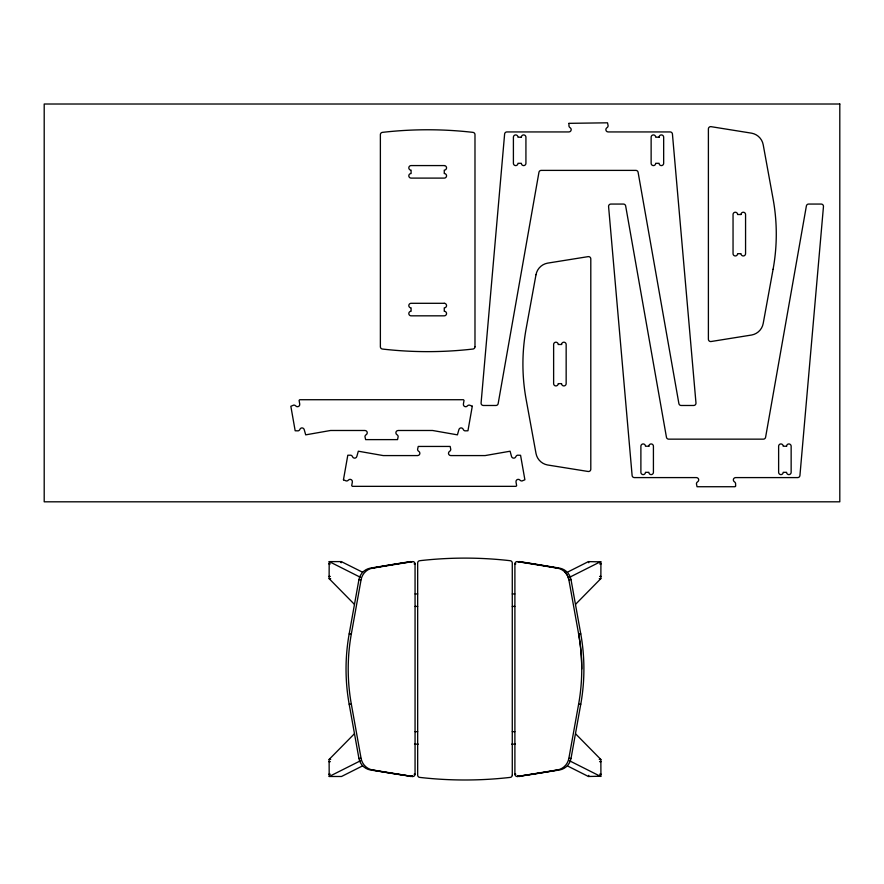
<?xml version="1.0" encoding="UTF-8"?>
<svg xmlns="http://www.w3.org/2000/svg" width="884" height="884" viewBox="0 0 884 884"><rect width="100%" height="100%" fill="white"/><g stroke="black" fill="none" stroke-linecap="round" stroke-linejoin="round"><path stroke-width="1.33" d="M354.252 604.181L329.113 578.644L329.191 561.605M575.694 733.919L600.866 759.5L600.921 776.229L588.424 776.484L567.992 766.196M329.191 776.495L329.113 759.444L354.252 733.919M567.992 571.904L588.424 561.605L600.921 561.859L600.866 578.589L575.694 604.181M588.799 775.345L588.501 776.484M372.396 769.953A791.81 779.787 90 0 0 412.508 776.484L372.396 769.953A14.354 14.133 90 0 1 361.092 758.417L351.346 704.216A195.773 192.789 90 0 1 348.208 669.044A195.773 192.789 -90 0 1 351.346 633.883L361.092 579.672A14.354 14.133 -90 0 1 372.396 568.147L412.508 561.605A2.287 2.254 -90 0 1 415.06 563.87L415.06 774.218A2.287 2.254 -90 0 1 412.508 776.484L370.23 769.953A14.354 14.133 90 0 1 358.926 758.417L349.18 704.216A195.773 192.789 -90 0 1 349.18 633.883L358.926 579.672A14.354 14.133 -90 0 1 370.23 568.147L410.342 561.605A2.287 2.254 -90 0 1 411.524 561.771M557.55 769.953A791.81 779.787 -90 0 1 517.438 776.484L559.716 769.953A14.354 14.133 -90 0 0 571.02 758.417L580.766 704.216A195.773 192.789 -90 0 0 580.766 633.883L571.02 579.672L568.854 579.672A14.354 14.133 90 0 0 557.55 568.147L517.438 561.605A2.287 2.254 -90 0 0 514.897 563.87L514.897 774.218A2.287 2.254 -90 0 0 517.438 776.484L557.55 769.953A14.354 14.133 -90 0 0 568.854 758.417L578.611 704.216A195.773 192.789 -90 0 0 578.611 633.883L568.854 579.672A14.354 14.133 -90 0 0 564.964 572.125M341.401 561.649L362.418 572.136M569.561 577.296L600.7 561.605M360.385 760.804L329.246 776.484L341.522 776.484L362.418 765.964M341.522 561.605L329.246 561.605L360.385 577.296M328.815 563.881L330.351 563.881M414.11 563.87L415.06 563.87M514.897 563.87L515.836 563.87M599.595 563.881L601.131 563.881M328.815 576.434L330.351 576.434M599.595 576.434L601.131 576.434M329.146 578.689L330.682 578.689M599.264 578.689L600.8 578.689M358.926 579.672L361.092 579.672M415.115 593.949L417.679 593.949M512.278 593.949L514.831 593.949M415.115 606.413L417.679 606.413M512.278 606.413L514.831 606.413M349.18 633.883L351.346 633.883M580.766 633.883L578.611 633.883A195.773 192.789 90 0 1 581.738 669.044M349.18 704.216L351.346 704.216M578.611 704.216L580.766 704.216M415.115 731.676L417.679 731.676M512.278 731.676L514.831 731.676M414.519 744.14L418.276 744.14M511.67 744.14L515.427 744.14M358.926 758.417L361.092 758.417M568.854 758.417L571.02 758.417M329.146 759.411L330.682 759.411M599.264 759.411L600.833 759.444M328.815 761.654L330.351 761.654M599.595 761.654L601.131 761.654M328.815 774.218L330.351 774.218M414.11 774.218L415.06 774.218M514.897 774.218L515.836 774.218M599.595 774.218L601.131 774.218M569.561 760.804L600.7 776.484M588.49 561.605L588.799 562.743M519.604 776.484A2.287 2.254 -90 0 1 517.582 775.688M571.02 579.672A14.354 14.133 -90 0 0 559.716 568.147L519.604 561.605A2.287 2.254 -90 0 0 518.433 561.771M517.438 561.605A791.81 779.787 90 0 1 557.55 568.147M412.375 775.688A2.287 2.254 -90 0 1 410.342 776.484M372.396 568.147A791.81 779.787 -90 0 1 412.508 561.605M343.456 479.857L346.197 480.918A2.287 2.287 0 0 0 348.351 480.134A2.287 2.287 0 0 1 352.351 481.99L351.71 485.636L352.362 486.344L515.991 486.344L516.643 485.681L516.002 481.99A2.287 2.287 0 0 1 520.002 480.134A2.287 2.287 0 0 0 522.146 480.918L524.886 479.769L520.566 455.293L517.626 455.205A2.287 2.287 0 0 0 515.869 456.674A2.287 2.287 0 0 1 511.471 456.299L510.101 451.216L485.371 455.536A2.287 2.287 0 0 1 484.973 455.58L450.752 455.58A2.287 2.287 0 0 1 449.613 451.315A2.287 2.287 0 0 0 450.752 449.337L450.166 446.442L418.243 446.442L417.591 449.337A2.287 2.287 0 0 0 418.74 451.315A2.287 2.287 0 0 1 417.591 455.58L383.369 455.58A2.287 2.287 0 0 1 382.971 455.536L358.318 451.205L356.882 456.299A2.287 2.287 0 0 1 352.484 456.674A2.287 2.287 0 0 0 350.727 455.205L347.799 455.227L343.456 479.802M472.288 406.165L469.537 405.148A2.287 2.287 0 0 0 467.393 405.933A2.287 2.287 0 0 1 463.393 404.065L464.034 400.386L463.415 399.723L299.742 399.723L299.09 400.386L299.731 404.065A2.287 2.287 0 0 1 295.731 405.933A2.287 2.287 0 0 0 293.587 405.148L290.847 406.286L295.168 430.773L298.118 430.851A2.287 2.287 0 0 0 299.864 429.381A2.287 2.287 0 0 1 304.262 429.757L305.698 434.851L330.362 430.519A2.287 2.287 0 0 1 330.76 430.486L364.981 430.486A2.287 2.287 0 0 1 366.12 434.751A2.287 2.287 0 0 0 364.981 436.729L365.633 439.624L397.546 439.613L398.143 436.729A2.287 2.287 0 0 0 397.004 434.751A2.287 2.287 0 0 1 398.143 430.486L432.364 430.486A2.287 2.287 0 0 1 432.762 430.519L457.426 434.851L458.862 429.757A2.287 2.287 0 0 1 463.26 429.381A2.287 2.287 0 0 0 465.006 430.851L467.956 430.773L472.277 406.264M568.953 123.395L568.953 125.705A2.287 2.287 0 0 0 570.092 127.683A2.287 2.287 0 0 1 568.953 131.937L506.897 131.937A2.287 2.287 0 0 0 504.62 134.025L481.084 402.993A2.287 2.287 0 0 0 483.36 405.48L495.924 405.48A2.287 2.287 0 0 0 498.167 403.59L538.953 172.281A2.287 2.287 0 0 1 541.207 170.391L635.85 170.391A2.287 2.287 0 0 1 638.104 172.281L678.89 403.59A2.287 2.287 0 0 0 681.133 405.48L693.697 405.48A2.287 2.287 0 0 0 695.973 402.993L672.437 134.025A2.287 2.287 0 0 0 670.16 131.937L608.104 131.937A2.287 2.287 0 0 1 606.965 127.683A2.287 2.287 0 0 0 608.104 125.705L607.518 122.81L568.964 123.34M735.599 486.078L735.002 486.73L697.034 486.73L696.448 483.835A2.287 2.287 0 0 1 697.586 481.857A2.287 2.287 0 0 0 696.448 477.592L634.392 477.592A2.287 2.287 0 0 1 632.115 475.515L608.579 206.536A2.287 2.287 0 0 1 610.855 204.06L623.419 204.06A2.287 2.287 0 0 1 625.662 205.95L666.448 437.26A2.287 2.287 0 0 0 668.702 439.149L763.345 439.149A2.287 2.287 0 0 0 765.599 437.26L806.385 205.95A2.287 2.287 0 0 1 808.628 204.06L821.192 204.06A2.287 2.287 0 0 1 823.468 206.536L799.932 475.515A2.287 2.287 0 0 1 797.655 477.592L735.599 477.592A2.287 2.287 0 0 0 734.46 481.857A2.287 2.287 0 0 1 735.599 483.835L735.599 486.078M341.158 562.644L341.346 561.76L341.169 562.589M536.002 274.692L526.102 328.892A195.773 195.773 0 0 0 526.102 399.225L536.002 453.437A14.354 14.354 0 0 0 547.472 464.962L588.214 471.492A2.287 2.287 0 0 0 590.799 469.238L590.799 258.879A2.287 2.287 0 0 0 588.214 256.625L547.472 263.156A14.354 14.354 0 0 0 536.002 274.692M773.091 269.266L763.201 323.467A14.354 14.354 0 0 1 751.72 335.003L710.99 341.533A2.287 2.287 0 0 1 708.393 339.268L708.393 128.92A2.287 2.287 0 0 1 710.99 126.655L751.72 133.197A14.354 14.354 0 0 1 763.201 144.722L773.091 198.922A195.773 195.773 0 0 1 773.091 269.266M839.8 104.014L44.2 104.014L44.2 501.814L839.8 501.814L839.8 104.014M521.361 137.208L517.969 137.208A2.287 2.287 0 0 0 515.681 134.921A2.287 2.287 0 0 0 513.405 137.208L513.405 163.308A2.287 2.287 0 0 0 515.681 165.595A2.287 2.287 0 0 0 517.969 163.308L521.361 163.308A2.287 2.287 0 0 0 523.648 165.595A2.287 2.287 0 0 0 525.925 163.308L525.925 137.208A2.287 2.287 0 0 0 523.648 134.921A2.287 2.287 0 0 0 521.361 137.208M659.088 137.208L655.696 137.208A2.287 2.287 0 0 0 653.42 134.921A2.287 2.287 0 0 0 651.132 137.208L651.132 163.308A2.287 2.287 0 0 0 653.42 165.595A2.287 2.287 0 0 0 655.696 163.308L659.088 163.308A2.287 2.287 0 0 0 661.376 165.595A2.287 2.287 0 0 0 663.663 163.308L663.663 137.208A2.287 2.287 0 0 0 661.376 134.921A2.287 2.287 0 0 0 659.088 137.208M444.254 165.573L411.093 165.573A2.287 2.287 0 0 0 408.817 167.85A2.287 2.287 0 0 0 411.093 170.137L411.093 173.529A2.287 2.287 0 0 0 408.817 175.817A2.287 2.287 0 0 0 411.093 178.104L444.254 178.104A2.287 2.287 0 0 0 446.542 175.817A2.287 2.287 0 0 0 444.254 173.529L444.254 170.137A2.287 2.287 0 0 0 446.542 167.85A2.287 2.287 0 0 0 444.254 165.573M741.002 214.514L737.61 214.514A2.287 2.287 0 0 0 735.322 212.237A2.287 2.287 0 0 0 733.046 214.514L733.046 253.675A2.287 2.287 0 0 0 735.322 255.951A2.287 2.287 0 0 0 737.61 253.675L741.002 253.675A2.287 2.287 0 0 0 743.289 255.951A2.287 2.287 0 0 0 745.566 253.675L745.566 214.514A2.287 2.287 0 0 0 743.289 212.237A2.287 2.287 0 0 0 741.002 214.514M444.254 303.3L411.093 303.3A2.287 2.287 0 0 0 408.817 305.588A2.287 2.287 0 0 0 411.093 307.864L411.093 311.267A2.287 2.287 0 0 0 408.817 313.544A2.287 2.287 0 0 0 411.093 315.831L444.254 315.831A2.287 2.287 0 0 0 446.542 313.544A2.287 2.287 0 0 0 444.254 311.267L444.254 307.864A2.287 2.287 0 0 0 446.542 305.588A2.287 2.287 0 0 0 444.254 303.3M561.583 344.484L558.191 344.484A2.287 2.287 0 0 0 555.903 342.196A2.287 2.287 0 0 0 553.627 344.484L553.627 383.634A2.287 2.287 0 0 0 555.903 385.921A2.287 2.287 0 0 0 558.191 383.634L561.583 383.634A2.287 2.287 0 0 0 563.87 385.921A2.287 2.287 0 0 0 566.158 383.634L566.158 344.484A2.287 2.287 0 0 0 563.87 342.196A2.287 2.287 0 0 0 561.583 344.484M648.856 446.221L645.464 446.221A2.287 2.287 0 0 0 643.176 443.945A2.287 2.287 0 0 0 640.889 446.221L640.889 472.321A2.287 2.287 0 0 0 643.176 474.609A2.287 2.287 0 0 0 645.464 472.321L648.856 472.321A2.287 2.287 0 0 0 651.132 474.609A2.287 2.287 0 0 0 653.42 472.321L653.42 446.221A2.287 2.287 0 0 0 651.132 443.945A2.287 2.287 0 0 0 648.856 446.221M786.583 446.221L783.191 446.221A2.287 2.287 0 0 0 780.904 443.945A2.287 2.287 0 0 0 778.627 446.221L778.627 472.321A2.287 2.287 0 0 0 780.904 474.609A2.287 2.287 0 0 0 783.191 472.321L786.583 472.321A2.287 2.287 0 0 0 788.871 474.609A2.287 2.287 0 0 0 791.147 472.321L791.147 446.221A2.287 2.287 0 0 0 788.871 443.945A2.287 2.287 0 0 0 786.583 446.221M512.278 775.113L512.278 562.975A2.287 2.287 0 0 0 510.256 560.71A395.91 395.91 0 0 0 419.69 560.71A2.287 2.287 0 0 0 417.668 562.975L417.668 775.113A2.287 2.287 0 0 0 419.69 777.39A395.91 395.91 0 0 0 510.256 777.39A2.287 2.287 0 0 0 512.278 775.113M474.984 346.771L474.984 134.633A2.287 2.287 0 0 0 472.962 132.368A395.91 395.91 0 0 0 382.396 132.368A2.287 2.287 0 0 0 380.374 134.633L380.374 346.771A2.287 2.287 0 0 0 382.396 349.036A395.91 395.91 0 0 0 472.962 349.036A2.287 2.287 0 0 0 474.984 346.771"/></g></svg>
